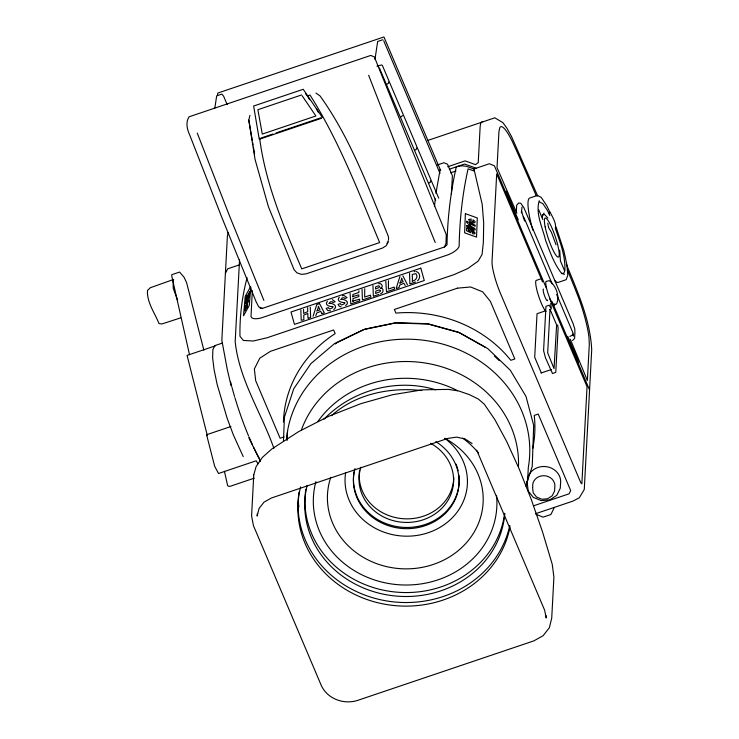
<?xml version="1.0" encoding="UTF-8"?>
<svg xmlns="http://www.w3.org/2000/svg" width="739" height="739" viewBox="0 0 739 739"><rect width="100%" height="100%" fill="white"/><g stroke="black" fill="none" stroke-linecap="round" stroke-linejoin="round"><path stroke-width="1.11" d="M283.453 441.192L284.413 417.166L293.706 388.834L310.833 363.708L334.628 343.515L363.459 329.631L395.374 322.998L428.195 324.07L459.676 332.772L487.685 348.522L510.298 370.221L525.992 396.418L533.687 425.313L532.246 466.429L525.808 486.05M239.547 259.897L235.187 341.658C239.113 379.707 261.338 412.796 273.873 448.24M257.264 513.817L257.144 516.108L259.056 508.478L264.054 502.123L271.398 498.003L447.954 438.375L456.508 437.118L464.979 438.929L472.082 443.52M287.046 440.518L287.563 430.92M451.409 194.135L452.388 175.725L447.511 164.224L443.908 162.746L437.405 164.945M506.021 193.128L506.123 191.207L518.261 219.816M516.358 211.031L516.663 205.183L518.667 203.04L520.764 203.225L523.923 207.779L573.094 323.617L574.766 328.892L574.924 332.532L574.609 338.379L572.605 340.522M527.517 479.048L527.295 483.241L528.2 491.01L533.29 497.365L541.188 500.608L549.779 499.878L556.763 495.352L560.273 488.257L560.495 484.063A16.701 15.066 3.1 0 0 547.202 466.799A16.701 15.066 3.1 0 0 527.748 477.976M542.389 217.783L542.5 215.668L544.043 213.035M549.382 213.894L549.511 211.502L546.62 205.46L541.207 197.387L537.41 195.438L529.623 198.061A44.525 7.741 71.3 0 0 532.837 230.245M546.278 615.744L546.158 618.035L544.68 610.294L476.72 450.19M577.972 362.646L578.083 360.734L567.737 336.365M252.322 290.704L251.02 316.56A12.969 5.108 -23 0 0 261.347 317.862L448.287 254.724A12.969 5.108 -23 0 0 459.141 246.272C459.621 220.24 462.355 194.255 468.092 168.852L474.456 171.143L482.207 204.343L483.694 223.049L483.361 242.392L482.05 254.512L478.068 261.181L467.769 268.562L453.903 274.668L266.964 337.806L253.255 341.002L243.371 340.448L239.972 336.273C239.612 316.569 242.004 296.727 247.112 277.698M173.148 280.367L173.222 288.284L177.536 300.108M434.477 206.504L435.326 198.856M435.927 193.387L440.158 169.388M250.826 287.028L249.255 305.549L243.51 315.793L245.219 296.311L250.438 286.991M214.827 108.143L216.675 95.858L221.876 94.102L223.594 96.153L227.196 104.642M217.405 95.553L217.774 93.068L383.947 36.95L440.684 170.617M374.969 59.351L377.657 41.486L382.848 39.73M228.175 232.563L227.39 236.12L221.839 340.236L227.279 369.491L231.076 385.73M388.132 242.05L386.285 245.681L382.479 248.064L306.085 273.864L301.346 274.363L296.949 272.848L294.076 269.707L268.377 206.606L255.057 159.43L248.803 120.069L249.93 115.358M315.839 315.701L316.597 313.133L320.763 311.341L321.742 313.318M313.096 316.237L316.8 304.542L319.396 303.664M396.252 288.155L399.956 276.46M525.891 485.597L527.628 480.322L528.311 467.519A121.889 110.009 3.1 0 0 422.477 340.106A121.889 110.009 3.1 0 0 286.501 438.883M317.29 310.325L318.611 306.519M400.113 283.194L401.767 278.427M539.211 200.703C535.276 213.83 542.675 227.677 545.613 240.424C549.816 251.593 553.825 263.084 561.058 272.719L564.384 274.428M564.827 270.64C565.714 256.304 560.033 242.05 555.386 228.591C556.504 222.55 552.31 217.109 550.047 211.917M547.738 223.16L548.634 227.686L551.433 232.323L556.024 244.775M444.379 247.011L445.986 243.519L446.264 234.586L374.387 56.995L370.802 55.425L189.055 116.808C185.406 122.471 187.152 129.482 189.775 135.135L221.857 217.451L256.128 301.78L258.65 306.731L261.957 308.523L444.379 247.011L447.012 244.886C447.474 218.633 450.55 192.482 456.277 166.857A16.341 14.752 3.1 0 1 468.443 166.986L473.939 168.963L489.394 163.744L494.428 165.813L546.269 287.942M225.404 273.365L227.64 268.839L239.418 264.858M554.056 508.081L550.86 514.547L543.073 517.171L535.886 514.215M521.983 207.086L521.448 212.897L521.503 211.086L524.57 221.016M402.903 115.506L400.289 117.196L379.403 67.988M327.395 301.272C323.931 305.17 330.065 306.888 333.058 306.556L332.661 307.636L330.453 308.726L329.4 308.948L328.356 307.59L326.158 308.44L327.746 310.528L330.49 310.814M339.284 297.263C335.82 301.152 341.954 302.87 344.937 302.537L344.54 303.627L342.342 304.708L341.289 304.93L340.236 303.581L338.046 304.431L339.275 306.251L341.113 306.888M417.498 280.848C420.685 278.575 420.399 272.331 416.159 271.527M335.414 344.004L337.123 342.554L365.066 329.095L395.993 322.675L427.789 323.71L458.3 332.144L485.44 347.404M324.005 419.198C352.124 389.98 396.861 377.832 435.668 389.813M331.432 415.734C355.57 393.896 390.109 387.042 421.812 390.552M380.714 288.358C383.864 286.963 381.62 282.51 378.636 283.73M333.714 309.595C338.656 306.085 332.633 302.62 328.818 303.526L330.462 301.845L332.245 301.734L332.947 302.547L335.164 301.706L332.319 299.609M345.603 305.586C350.535 302.066 344.513 298.611 340.697 299.507L342.351 297.826L344.125 297.725L344.827 298.538L347.044 297.697L344.198 295.6M380.567 293.743C383.717 293.087 384.206 287.656 380.373 288.081M386.515 84.403L388.187 83.535L388.908 82.537L388.261 82.011M400.51 117.372L414.496 150.331L416.168 149.463L416.898 148.465L416.251 147.939M414.496 150.331L428.491 183.29L430.163 182.422L430.883 181.424L430.246 180.898M569.861 336.457L572.272 335.201L573.325 333.769L556.633 294.445M545.613 310.786L537.031 313.715L534.703 357.279L541.327 372.881M554.01 305.059L556.587 303.923C560.033 296.173 555.95 285.568 549.243 280.672L546.509 281.328A12.526 2.18 71.3 0 0 548.818 295.655A12.526 2.18 71.3 0 0 554.758 303.794M173.693 279.416L150.303 287.739L147.486 290.492C146.728 302.371 154.784 312.883 158.977 323.543L161.859 323.968L180.519 317.918M415.53 281.993L410.219 283.822M376.955 66.122L381.638 64.94L382.451 65.614L389.351 81.853M301.595 94.943L257.865 109.714L262.29 134.082L315.886 115.977L302.223 95.858M305.604 93.825L307.433 95.941L310.029 95.063C339.266 141.223 358.637 192.399 379.661 242.568L301.761 268.876C283.859 226.753 265.467 183.965 259.657 138.211M260.839 138.082L272.867 134.018M276.146 132.909L320.985 117.769M321.567 118.249L259.25 139.292L253.634 106.028L303.202 89.29L322.278 117.335M427.89 140.41L494.853 117.797L502.862 122.637L506.899 128.17L511.499 136.503L537.724 196.075M447.705 166.755L465.099 160.88L475.574 164.649L478.235 162.58L480.119 127.311A55.656 9.672 71.3 0 1 483.426 121.649M449.367 169.185L464.609 164.04L476.184 168.206M450.541 172.824L456 170.986M542.38 215.058L544.458 214.356L547.885 218.088M352.577 296.579L358.794 294.861L358.858 296.588L352.974 298.574L353.002 301.401M316.625 310.999L320.024 309.853L318.269 306.242M399.781 282.917L403.18 281.771L401.425 278.16M222.374 343.081L214.8 345.64L212.878 349.649L212.629 357.852L214.088 369.703L217.137 384.391L227.113 418.145L233.358 434.911L243.223 456.61M215.631 345.75L187.069 355.394L207.354 435.64M352.66 301.133L359.616 299.175L359.662 300.902L350.794 303.895L350.101 293.3M412.159 281.097C415.78 280.968 418.542 276.58 415.9 273.67L412.26 274.418L412.501 281.374M308.274 318.25L310.62 317.465L310.269 307.138M322.084 313.595L324.301 312.846L319.738 303.941M362.738 299.858L370.858 297.115L370.461 295.12L364.678 297.069L364.724 288.746M373.648 296.173L379.005 294.371M396.584 288.432L398.995 287.619L399.753 285.051L403.919 283.259L405.24 285.503M540.329 279.037L536.69 280.266A16.701 2.901 71.3 0 0 537.946 293.882A16.701 2.901 71.3 0 0 546.047 311.535M561.852 273.818L563.931 273.116L564.688 271.001L560.448 260.996L559.691 250.244M230.91 426.523L206.578 434.735L214.661 466.254L218.522 473.505L256.174 460.785L258.031 463.695M284.109 436.888L280.109 438.245L255.685 380.696L254.355 368.946L259.786 358.184L270.52 351.293L333.612 329.982L335.155 333.612A125.787 113.529 3.1 0 0 283.453 422.043M541.059 373.001L551.442 369.5M254.262 478.17L229.931 486.382L228.277 486.16L227.594 485.458L224.425 471.26M533.392 505.873L569.095 493.809L570.693 490.585L538.214 414.062L534.214 415.41A125.787 113.529 3.1 0 1 532.745 448.379M535.821 513.633L572.984 501.088L579.293 497.781L584.263 489.514L591.708 349.778C590.267 319.728 577.473 291.711 566.351 264.229M414.237 271.666L414.93 271.536M342.536 295.729L343.413 295.591M260.073 308.024L262.631 308.394M539.664 202.015L542.86 203.668L547.423 210.476L549.853 215.548M315.987 93.049L320.098 95.987C350.425 138.304 368.308 187.475 387.91 235.261A9.736 8.997 6.5 0 1 388.437 239.907M523.221 217.164L524.154 217.922L552.116 283.813M494.363 355.967L499.241 360.641M572.965 335.238L572.476 334.702L573.556 336.06L572.54 334.028M316.301 108.716L318.509 112.577M307.433 95.941L309.595 99.719M550.666 307.793L549.216 305.161L545.945 306.352L543.59 350.628L545.456 357.722L552.504 373.537L555.774 372.345L558.139 328.079L557.64 325.003M260.442 461.33L248.886 437.904M402.884 275.859L407.457 284.755M538.611 209.553L542.86 219.557M516.857 213.275L497.024 167.633L498.954 131.468L499.823 127.533A44.987 7.824 71.3 0 1 511.979 140.77L516.552 150.756A1016.107 176.603 71.3 0 1 536.274 195.844M570.342 339.275L587.376 380.483L589.306 344.309L589.001 337.631A44.987 7.824 71.3 0 0 578.304 297.041L573.806 285.623A1016.107 176.603 71.3 0 0 567.349 269.809M552.107 301.715L589.574 389.961M542.546 281.864L496.7 173.859L492.035 261.375A25.209 4.379 71.3 0 0 500.506 293.54L580.799 482.706L581.861 483.86L587.043 386.7L549.733 298.815M383.707 40.756L439.982 173.332M389.749 82.796L403.337 114.813M403.743 115.755L417.332 147.782M417.729 148.724L431.327 180.741M431.724 181.683L438.717 198.163M435.668 200.537L428.491 183.29M435.253 242.54L400.824 157.841L368.641 75.267M263.888 300.413L229.459 215.714L197.276 133.14M556.042 226.901L563.82 250.669L566.961 265.042L567.783 275.241L566.176 279.693L558.388 282.326A44.525 7.741 71.3 0 1 554.592 280.367M203.872 350.203L186.588 282.612L184.02 277.19L179.577 272.063L171.79 274.696L171.753 275.943L189.526 354.702M473.939 168.963L474.456 171.143M248.803 120.069L252.276 140.401M252.655 142.664L253.043 144.927M253.431 147.181L254.585 153.961M532.597 487.666L533.207 492.848L536.597 497.079L541.863 499.25L547.59 498.751L552.245 495.74L554.583 491.01L554.777 487.417A11.131 10.05 3.1 0 0 543.765 475.694A11.131 10.05 3.1 0 0 532.791 487.232M550.712 303.507L551.322 308.985M388.474 280.718L388.428 289.051L394.21 287.101L394.608 289.097L386.488 291.84L385.804 281.236M358.868 290.723L358.923 292.45L352.845 294.501L352.919 296.847M303.535 309.41L303.674 313.401L307.729 311.636L307.6 307.655M409.535 273.227L409.877 283.554M372.973 285.568L373.315 295.905M362.055 289.254L362.396 299.591M307.941 317.982L307.784 313.364L303.729 315.128L303.886 319.738L301.207 320.255L300.865 309.927M388.224 240.812A9.736 8.997 6.5 0 1 386.968 243.399M317.89 421.461A105.187 94.943 3.1 0 1 457.533 390.654M301.466 429.775A111.312 100.467 3.1 0 1 426.44 363.218A111.312 100.467 3.1 0 1 518.482 466.226M509.781 525.457A106.859 96.449 3.1 0 1 387.661 601.093A106.859 96.449 3.1 0 1 299.009 492.257M298.334 506.723A106.859 96.449 3.1 0 1 298.214 502.123M298.611 506.621A106.859 96.449 3.1 0 1 298.371 502.03M504.82 513.282A100.181 90.417 3.1 0 1 390.561 595.422A100.181 90.417 3.1 0 1 307.119 485.505M504.561 513.827A100.181 90.417 3.1 0 1 392.603 591.717A100.181 90.417 3.1 0 1 305.826 489.273M444.97 438.366A77.918 70.325 3.1 0 1 475.297 530.085A77.918 70.325 3.1 0 1 376.798 563.7A77.918 70.325 3.1 0 1 330.767 477.339M444.721 438.319A61.226 55.259 3.1 0 1 428.796 532.523A61.226 55.259 3.1 0 1 345.603 472.821M435.77 441.626A52.875 47.721 3.1 0 1 453.155 503.379A52.875 47.721 3.1 0 1 387.375 525.327A52.875 47.721 3.1 0 1 355.043 468.554M458.873 475.214A52.875 47.721 3.1 0 1 404.972 527.434A52.875 47.721 3.1 0 1 354.092 471.787M456.074 464.129A52.875 47.721 3.1 0 1 458.106 470.725M430.495 443.261A47.305 42.696 3.1 0 1 448.822 498.862A47.305 42.696 3.1 0 1 389.185 519.369A47.305 42.696 3.1 0 1 360.946 467.187M453.783 477.68A47.305 42.696 3.1 0 1 402.829 518.686A47.305 42.696 3.1 0 1 359.607 470.133M496.534 495.389A91.83 82.888 3.1 0 1 398.395 584.725A91.83 82.888 3.1 0 1 315.904 481.634M462.826 438.19A91.83 82.888 3.1 0 1 478.632 453.173M510.039 526.805A106.859 96.449 3.1 0 1 383.735 604.031A106.859 96.449 3.1 0 1 300.625 486.881M298.75 506.926A106.859 96.449 3.1 0 1 298.454 502.344M547.525 300.043A6.124 1.062 71.3 0 1 544.625 296.062A6.124 1.062 71.3 0 1 543.498 289.06M259.241 458.198A69.568 12.092 71.3 0 1 256.525 453.146M256.35 452.804A69.568 12.092 71.3 0 1 253.625 447.271M252.442 444.749A69.568 12.092 71.3 0 1 248.941 436.841M248.507 435.798A69.568 12.092 71.3 0 1 246.512 430.939M246.346 430.523A69.568 12.092 71.3 0 1 234.882 397.582M234.568 396.529A69.568 12.092 71.3 0 1 232.018 387.476M231.741 386.46A69.568 12.092 71.3 0 1 230.568 381.841M527.489 483.555A16.701 15.066 3.1 0 1 527.313 481.265M249.366 295.84L248.045 299.628L245.477 303.387A3.815 0.628 -64.8 0 1 245.2 303.221A4.138 0.684 -64.8 0 1 245.265 302.63L247.574 297.669L249.366 295.84M247.63 304.893L246.669 308.191L246.401 308.699L246.724 306.454L244.664 310.925L245.422 307.655L247.63 304.893M465.385 213.663L464.619 232.831L476.526 237.117L477.302 217.95L465.385 213.663M466.595 221.312L466.577 222.227L468.6 224.37L470.595 225.275L469.598 223.76L475.159 226.282L475.177 225.21L466.595 221.312M466.605 228.129L466.549 230.716L470.965 232.85L470.835 231.113L472.581 231.547L473.717 232.563L472.498 232.609L472.711 233.755C479.722 235.141 468.692 226.319 469.727 231.261L468.36 230.596L468.397 228.942L466.605 228.129M245.533 299.267C246.761 300.681 248.249 295 248.794 293.679L248.646 295.369L249.496 294.02L249.727 291.369L246.263 298.325L246.826 295.776L245.533 299.267M253.773 474.844L251.583 515.933L253.431 525.605L321.391 685.709C327.636 698.955 343.681 704.72 357.353 700.489L533.9 640.861L543.082 635.706L549.336 627.762L551.719 618.22L553.908 577.141L552.236 564.273L542.537 531.895L531.258 499.398L519.083 468.683L506.705 441.553L494.871 419.623L484.276 404.168L478.299 399.014L469.357 394.626L458.845 391.014L448.314 389.388L422.394 389.841L392.658 394.691L360.863 403.67L328.873 416.233L298.584 431.659L271.758 449.026L262.41 457.358L256.082 466.66L253.773 474.844M550.01 309.327L547.691 352.891L554.038 368.622L556.633 324.929L550.01 309.327M244.978 306.223L244.877 307.322L248.941 300.838C248.184 298.048 246.226 305.946 244.978 306.223M468.96 219.418C468.942 224.342 479.648 223.695 472.96 219.834L473.459 221.977L470.669 220.675L471.214 219.049L468.96 219.418M246.013 301.475L248.6 297.309L246.013 301.475M466.558 225.7C467.445 228.665 472.332 230.799 475.177 229.884A4.138 1.654 23.2 0 0 475.057 228.998A3.815 1.524 23.2 0 0 474.503 228.314L469.764 225.681L466.558 225.7M379.67 286.492L378.913 287.628L375.44 288.958L375.698 286.787L378.756 285.79L379.67 286.492M380.456 290.695L379.707 291.896L375.597 293.448L375.846 291.027L379.495 289.882L380.456 290.695M473.653 228.942C466.374 228.259 467.057 223.769 473.653 228.942M420.796 268.165L290.972 312.015L294.455 324.366L424.278 280.515L420.796 268.165M457.459 288.164L394.367 309.465L395.901 313.096A125.787 113.529 3.1 0 1 510.825 360.318L514.824 358.969L490.4 301.42L482.669 291.84L470.614 286.981L457.459 288.164M545.151 226.901A20.59 3.575 71.3 0 0 557.963 257.08A20.59 3.575 71.3 0 0 552.264 228.711A20.59 3.575 71.3 0 0 545.151 226.901"/></g></svg>
